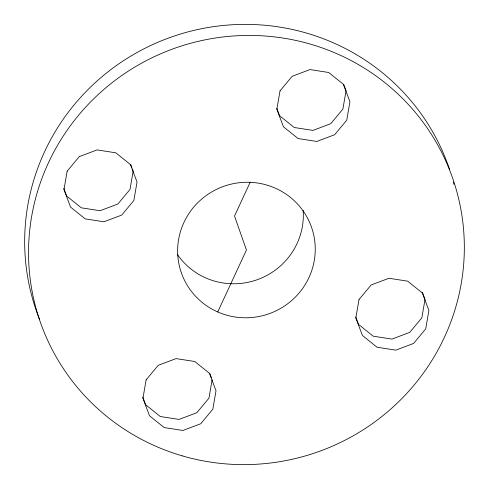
<?xml version="1.0" encoding="UTF-8"?>
<svg xmlns="http://www.w3.org/2000/svg" width="489" height="489" viewBox="0 0 489 489"><rect width="100%" height="100%" fill="white"/><g stroke="black" fill="none" stroke-linecap="round" stroke-linejoin="round"><path stroke-width="0.73" d="M212.147 379.672L208.962 398.156L196.841 412.704L179.029 419.421L160.3 416.512L145.673 404.751L142.77 397.074M345.937 91.394L342.881 109.133L330.76 123.686L312.948 130.404L294.219 127.495L279.592 115.734L276.792 108.35M425.033 299.341L421.848 317.826L409.727 332.373L391.921 339.097L373.193 336.188L358.565 324.427L355.766 317.037M250.148 182.299L234.524 216.022L246.438 250.026L217.739 311.958A68.955 67.616 -19.3 0 1 206.621 195.239A68.955 67.616 -19.3 0 1 314.947 242.88A68.955 67.616 -19.3 0 1 217.739 311.958M343.681 84.371L346.059 90.654M422.392 292.361L424.77 298.645M130.63 164.267L131.902 167.623M132.409 168.968L133.173 170.985L129.988 189.463L117.867 204.011L100.056 210.735L81.333 207.825L66.7 196.065L63.796 188.381M209.86 373.627L211.382 377.661M303.162 210.331A68.955 67.616 -19.3 0 1 257.055 279.775A68.955 67.616 -19.3 0 1 177.556 254.708M453.358 182.079A218.357 214.127 -19.3 0 1 453.933 184.28M39.64 319.586A218.357 214.127 -19.3 0 1 168.949 37.898A218.357 214.127 -19.3 0 1 449.654 169.732M67.152 171.174L63.967 189.659L70.575 207.116L85.202 218.876L103.931 221.786L121.737 215.062L133.858 200.514L137.042 182.036L130.435 164.573L115.807 152.812L97.079 149.903L79.273 156.627L67.152 171.174M146.119 379.867L142.941 398.346L149.548 415.809L164.176 427.563L182.898 430.473L200.71 423.755L212.831 409.207L216.016 390.723L209.408 373.266L194.781 361.505L176.052 358.596L158.24 365.314L146.119 379.867M280.038 90.844L276.853 109.328L283.461 126.785L298.088 138.546L316.817 141.455L334.629 134.738L346.75 120.184L349.935 101.706L343.327 84.249L328.7 72.488L309.971 69.579L292.159 76.296L280.038 90.844M359.012 299.537L355.827 318.015L362.435 335.478L377.062 347.239L395.79 350.148L413.602 343.425L425.723 328.877L428.902 310.399L422.3 292.935L407.667 281.175L388.944 278.265L371.133 284.989L359.012 299.537M182.189 455.84A218.357 214.127 -19.3 0 0 458.878 199.738A218.357 214.127 -19.3 0 0 98.24 94.499A218.357 214.127 -19.3 0 0 182.189 455.84"/></g></svg>
